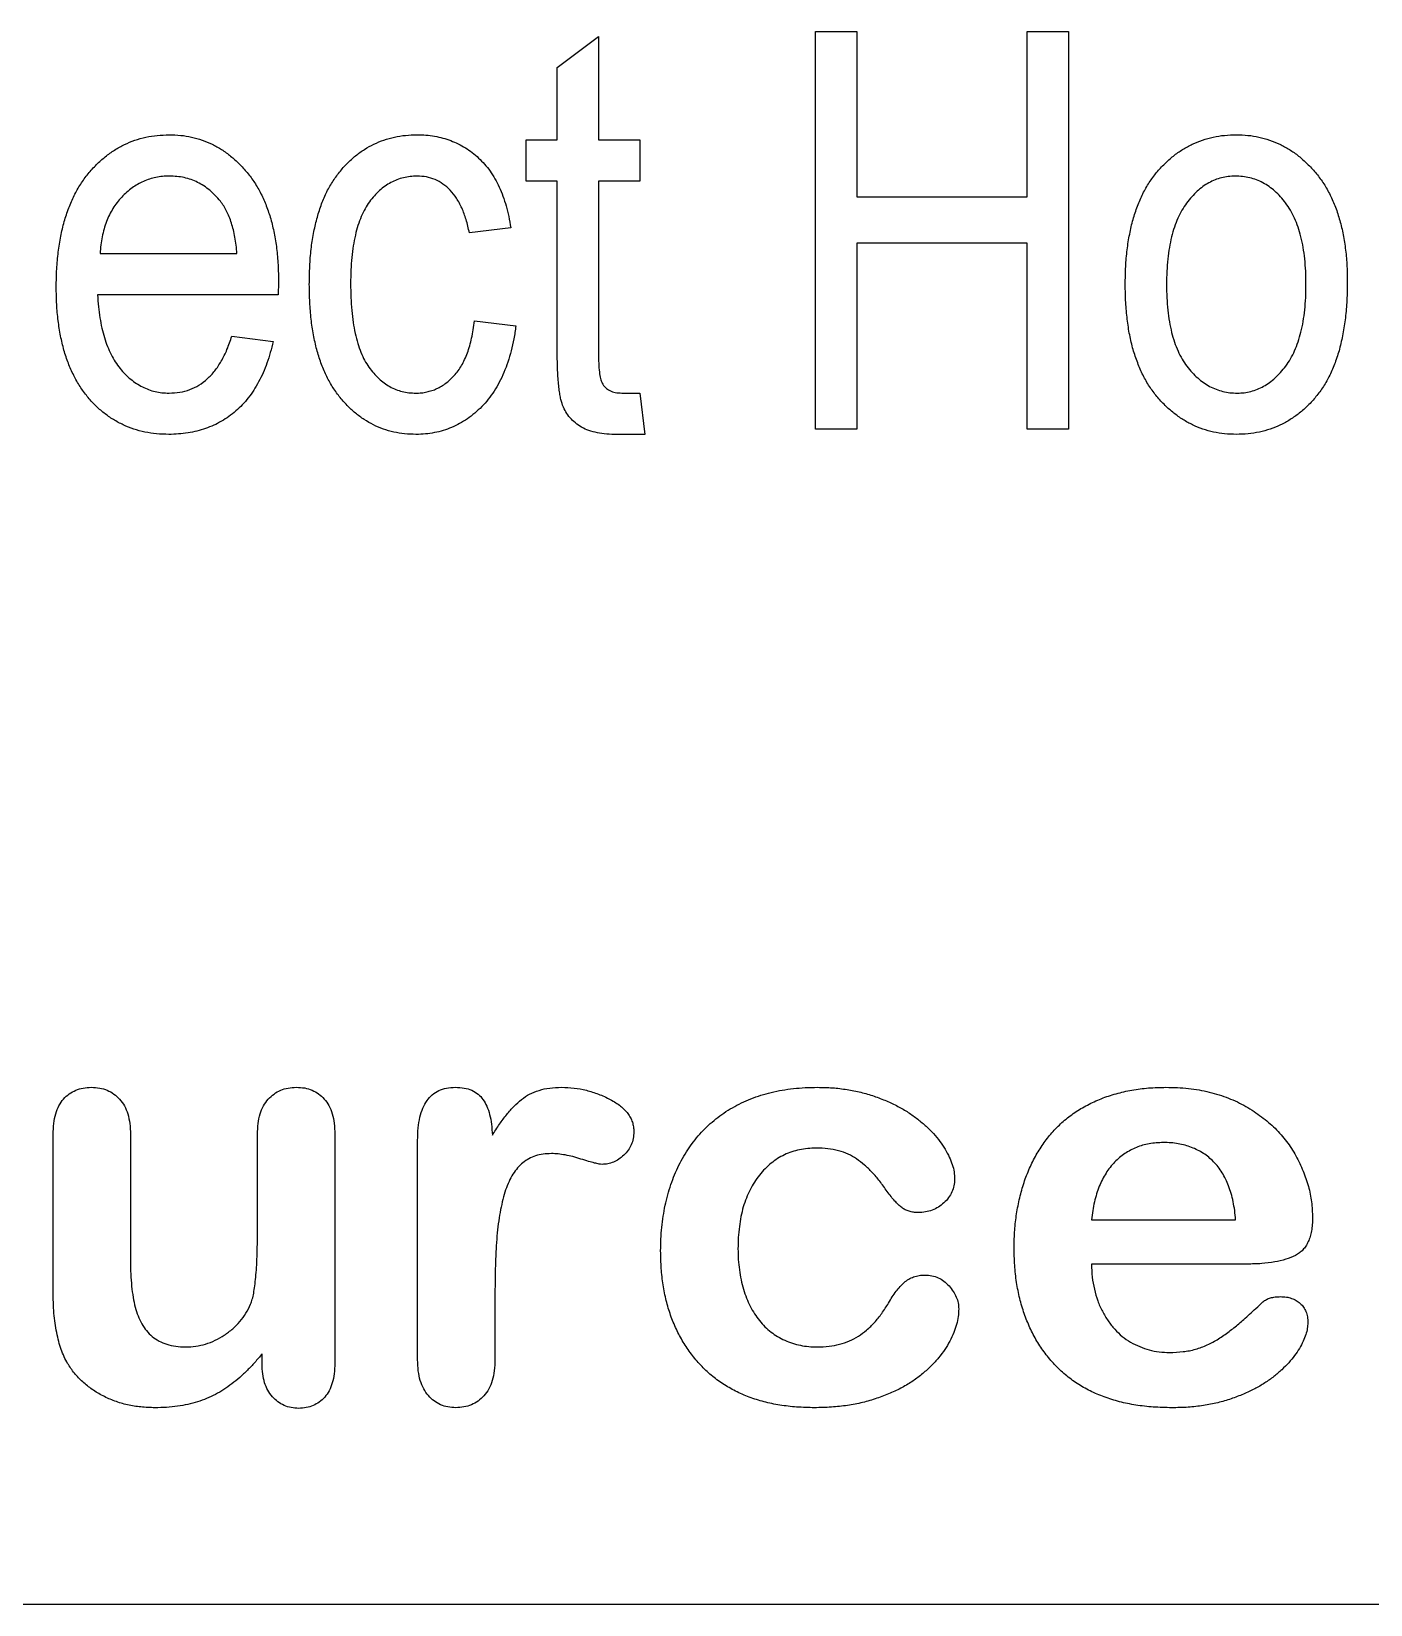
# Model space of a CAD drawing. Header units: millimetres. Extents: x 0 to 90, y 0 to 50.
# Drawn here: x 38.97 to 46.75, y 22.68 to 31.82 of the extents above; entities that cross this region are included whole.
import ezdxf

# ---------------------------------------------------------------- set-up
doc = ezdxf.new("R2010")
doc.units = ezdxf.units.MM

msp = doc.modelspace()

# ---------------------------------------------------------------- linework, layer by layer
at = {"color": 7, "linetype": 'Continuous', "lineweight": 25}
for p, q in [((43.5264, 29.5055), (43.5264, 31.817)), ((43.5264, 31.817), (43.7665, 31.817)), ((43.7665, 31.817), (43.7665, 30.8564)), ((44.7572, 30.8564), (44.7572, 31.817)), ((44.7572, 31.817), (44.9973, 31.817)), ((44.9973, 31.817), (44.9973, 29.5055)), ((42.0254, 31.6069), (42.2656, 31.787)), ((42.2656, 31.787), (42.2656, 31.1866)), ((42.0254, 31.1866), (42.0254, 31.6069)), ((41.8453, 30.9464), (41.8453, 31.1866)), ((41.8453, 31.1866), (42.0254, 31.1866)), ((42.2656, 31.1866), (42.5057, 31.1866)), ((42.5057, 31.1866), (42.5057, 30.9464)), ((42.0254, 30.9464), (41.8453, 30.9464)), ((42.0254, 29.9863), (42.0254, 30.9464)), ((42.5057, 30.9464), (42.2656, 30.9464)), ((42.2656, 30.9464), (42.2656, 29.9511)), ((43.7665, 30.8564), (44.7572, 30.8564)), ((41.7552, 30.6763), (41.5151, 30.6463)), ((44.7572, 30.5862), (43.7665, 30.5862)), ((43.7665, 30.5862), (43.7665, 29.5055)), ((44.7572, 29.5055), (44.7572, 30.5862)), ((39.3682, 30.5262), (40.1642, 30.5262)), ((40.4058, 30.3601), (40.4044, 30.286)), ((40.4044, 30.286), (39.3537, 30.286)), ((41.5451, 30.1359), (41.7852, 30.1059)), ((40.1342, 30.0459), (40.3743, 30.0158)), ((42.4011, 29.7157), (42.5057, 29.7157)), ((42.5057, 29.7157), (42.5357, 29.4755)), ((42.5357, 29.4755), (42.358, 29.4755)), ((43.7665, 29.5055), (43.5264, 29.5055)), ((44.9973, 29.5055), (44.7572, 29.5055)), ((39.0954, 24.4976), (39.0954, 25.4076)), ((39.5448, 25.4071), (39.5448, 24.6722)), ((40.2832, 24.8488), (40.2832, 25.4071)), ((40.7327, 25.4076), (40.7327, 24.0783)), ((41.2142, 24.0978), (41.2142, 25.373)), ((45.1309, 24.911), (45.9691, 24.911)), ((46.0354, 24.6541), (45.1309, 24.6541)), ((41.6637, 24.4846), (41.6637, 24.0998)), ((40.3098, 24.0738), (40.3098, 24.1324)), ((88, 22.6759), (2, 22.6759))]:
    msp.add_line(p, q, dxfattribs=at)
for points, knots in [([(39.1135, 30.332), (39.114, 30.3669), (39.1149, 30.4347), (39.124, 30.5333), (39.1384, 30.6255), (39.1582, 30.7113), (39.1847, 30.7905), (39.2164, 30.8635), (39.2541, 30.9303), (39.2977, 30.9903), (39.3461, 31.0432), (39.3974, 31.0895), (39.4517, 31.1291), (39.5096, 31.1608), (39.5703, 31.1862), (39.6343, 31.2039), (39.7014, 31.2143), (39.747, 31.2158), (39.7702, 31.2166)], [0, 0, 0, 0, 0.084514, 0.164397, 0.239575, 0.310424, 0.377514, 0.441638, 0.503055, 0.562996, 0.620921, 0.676452, 0.730182, 0.783428, 0.835913, 0.88941, 0.943848, 1, 1, 1, 1]), ([(39.7702, 31.2166), (39.7924, 31.216), (39.8362, 31.2149), (39.9005, 31.2043), (39.9618, 31.1868), (40.0204, 31.1628), (40.0761, 31.1317), (40.1284, 31.0931), (40.1784, 31.0484), (40.2252, 30.9968), (40.2679, 30.9386), (40.3052, 30.8741), (40.3359, 30.803), (40.362, 30.7264), (40.3812, 30.6434), (40.3959, 30.5545), (40.4042, 30.4593), (40.4052, 30.3938), (40.4058, 30.3601)], [0, 0, 0, 0, 0.05571, 0.1096942, 0.1626575, 0.2151959, 0.2681752, 0.3220198, 0.377796, 0.4360484, 0.496318, 0.558287, 0.6225024, 0.6899117, 0.7608135, 0.8358625, 0.9157198, 1, 1, 1, 1]), ([(40.5845, 30.3475), (40.585, 30.3827), (40.5861, 30.4508), (40.5938, 30.5496), (40.608, 30.6414), (40.6271, 30.7265), (40.6512, 30.8052), (40.6812, 30.8769), (40.717, 30.9418), (40.7584, 30.9996), (40.8039, 31.0506), (40.8524, 31.0953), (40.9044, 31.1326), (40.9597, 31.1633), (41.018, 31.1874), (41.0797, 31.2042), (41.1441, 31.2149), (41.1883, 31.2161), (41.2107, 31.2166)], [0, 0, 0, 0, 0.087515, 0.169433, 0.246144, 0.318303, 0.38631, 0.450435, 0.51135, 0.570154, 0.626887, 0.681105, 0.733762, 0.785802, 0.837934, 0.890383, 0.944333, 1, 1, 1, 1]), ([(41.2107, 31.2166), (41.228, 31.2164), (41.2623, 31.2159), (41.3124, 31.2088), (41.3607, 31.1989), (41.4063, 31.1834), (41.4504, 31.1649), (41.492, 31.1412), (41.5319, 31.1138), (41.5692, 31.0819), (41.6043, 31.0461), (41.636, 31.0058), (41.6645, 30.9612), (41.6891, 30.9124), (41.7108, 30.8593), (41.7295, 30.8023), (41.7446, 30.7408), (41.7516, 30.6982), (41.7552, 30.6763)], [0, 0, 0, 0, 0.061523, 0.121295, 0.179092, 0.235668, 0.291744, 0.348287, 0.404828, 0.462985, 0.52174, 0.582467, 0.644236, 0.708891, 0.775956, 0.847071, 0.921227, 1, 1, 1, 1]), ([(45.3275, 30.3461), (45.328, 30.3809), (45.3291, 30.4486), (45.3373, 30.5468), (45.3521, 30.6382), (45.3712, 30.7233), (45.3973, 30.8017), (45.4284, 30.8737), (45.4657, 30.939), (45.5085, 30.9974), (45.5559, 31.0488), (45.6062, 31.0939), (45.6601, 31.1315), (45.7166, 31.1629), (45.7763, 31.1869), (45.8391, 31.2043), (45.905, 31.2149), (45.9501, 31.216), (45.9729, 31.2166)], [0, 0, 0, 0, 0.085788, 0.16646, 0.242011, 0.313466, 0.380716, 0.444949, 0.506099, 0.565248, 0.622677, 0.677703, 0.73126, 0.783927, 0.836201, 0.88929, 0.943789, 1, 1, 1, 1]), ([(45.9729, 31.2166), (45.9955, 31.2161), (46.0398, 31.2149), (46.1048, 31.2042), (46.1668, 31.1868), (46.2264, 31.163), (46.2825, 31.1314), (46.3364, 31.094), (46.3867, 31.0487), (46.4343, 30.9973), (46.4784, 30.9397), (46.5156, 30.8749), (46.548, 30.8046), (46.5733, 30.7279), (46.5936, 30.6454), (46.6078, 30.5568), (46.617, 30.4621), (46.6179, 30.3969), (46.6184, 30.3634)], [0, 0, 0, 0, 0.056299, 0.110484, 0.164018, 0.2171, 0.270239, 0.324625, 0.380501, 0.439083, 0.499299, 0.561252, 0.625211, 0.69239, 0.762761, 0.837168, 0.916399, 1, 1, 1, 1]), ([(39.7711, 30.9765), (39.7578, 30.9761), (39.7316, 30.9754), (39.6929, 30.9699), (39.6561, 30.9595), (39.6202, 30.9468), (39.5864, 30.9289), (39.5536, 30.9084), (39.5227, 30.8832), (39.4933, 30.8548), (39.4662, 30.8232), (39.4426, 30.7884), (39.4219, 30.7514), (39.4044, 30.7116), (39.3905, 30.669), (39.3798, 30.6236), (39.3715, 30.5758), (39.3693, 30.5429), (39.3682, 30.5262)], [0, 0, 0, 0, 0.059496, 0.117439, 0.173917, 0.230546, 0.287144, 0.344361, 0.403544, 0.464857, 0.527346, 0.58921, 0.652435, 0.71661, 0.783604, 0.852624, 0.924924, 1, 1, 1, 1]), ([(40.0676, 30.8301), (40.0578, 30.8417), (40.0386, 30.8645), (40.0067, 30.8948), (39.972, 30.9197), (39.9358, 30.9407), (39.8974, 30.9565), (39.8573, 30.9686), (39.8148, 30.975), (39.7858, 30.976), (39.7711, 30.9765)], [0, 0, 0, 0, 0.1328039, 0.2605443, 0.3839482, 0.5052646, 0.6254342, 0.7466348, 0.8712309, 1, 1, 1, 1]), ([(41.2111, 30.9765), (41.1975, 30.976), (41.1707, 30.9752), (41.1313, 30.9678), (41.0937, 30.9563), (41.058, 30.9395), (41.0242, 30.9183), (40.9919, 30.8926), (40.9615, 30.8621), (40.9334, 30.8266), (40.907, 30.7867), (40.8854, 30.7405), (40.8658, 30.6894), (40.8515, 30.6322), (40.8389, 30.5702), (40.831, 30.5024), (40.8257, 30.4292), (40.825, 30.3784), (40.8246, 30.3522)], [0, 0, 0, 0, 0.049725, 0.097853, 0.145678, 0.192905, 0.241353, 0.2909, 0.343353, 0.398158, 0.455928, 0.517432, 0.583883, 0.6553, 0.732068, 0.814875, 0.904111, 1, 1, 1, 1]), ([(41.5151, 30.6463), (41.5093, 30.6724), (41.4983, 30.7218), (41.4734, 30.7897), (41.4426, 30.8475), (41.4052, 30.8945), (41.3631, 30.9316), (41.3159, 30.9574), (41.2649, 30.9737), (41.2292, 30.9755), (41.2111, 30.9765)], [0, 0, 0, 0, 0.163616, 0.309547, 0.441434, 0.56263, 0.675242, 0.78231, 0.889456, 1, 1, 1, 1]), ([(45.9668, 30.9765), (45.9532, 30.9761), (45.9263, 30.9753), (45.887, 30.9673), (45.8492, 30.9551), (45.8127, 30.9381), (45.7778, 30.9159), (45.7449, 30.8883), (45.7135, 30.8562), (45.6832, 30.8197), (45.6562, 30.7778), (45.632, 30.7311), (45.612, 30.6791), (45.5957, 30.6223), (45.583, 30.5605), (45.5745, 30.4937), (45.5686, 30.422), (45.568, 30.3725), (45.5677, 30.347)], [0, 0, 0, 0, 0.0492081, 0.0969393, 0.1444395, 0.1924372, 0.2419393, 0.2932723, 0.3471776, 0.4041515, 0.4641378, 0.5270228, 0.5937147, 0.6648418, 0.7403695, 0.8212685, 0.9079297, 1, 1, 1, 1]), ([(46.3782, 30.347), (46.3779, 30.3727), (46.3773, 30.4223), (46.3714, 30.4941), (46.3629, 30.5612), (46.3496, 30.6228), (46.3336, 30.6799), (46.3126, 30.7315), (46.2892, 30.7787), (46.261, 30.8202), (46.2305, 30.8568), (46.1983, 30.8888), (46.1641, 30.9159), (46.1284, 30.9383), (46.0905, 30.9552), (46.0508, 30.9674), (46.0094, 30.9753), (45.9811, 30.9761), (45.9668, 30.9765)], [0, 0, 0, 0, 0.091482, 0.177065, 0.256957, 0.332205, 0.401911, 0.467978, 0.530577, 0.589659, 0.646279, 0.700302, 0.751512, 0.801343, 0.850264, 0.899299, 0.949177, 1, 1, 1, 1]), ([(40.1642, 30.5262), (40.1627, 30.5426), (40.1596, 30.5745), (40.1524, 30.6206), (40.1439, 30.6637), (40.1324, 30.7034), (40.1196, 30.7399), (40.1043, 30.773), (40.0878, 30.8034), (40.0742, 30.8214), (40.0676, 30.8301)], [0, 0, 0, 0, 0.153117, 0.296903, 0.433148, 0.55985, 0.680043, 0.79167, 0.898167, 1, 1, 1, 1]), ([(40.8246, 30.3522), (40.825, 30.3251), (40.8259, 30.273), (40.8303, 30.1976), (40.8387, 30.1281), (40.8503, 30.0642), (40.8651, 30.0059), (40.8834, 29.9535), (40.9047, 29.9067), (40.9299, 29.866), (40.9577, 29.8307), (40.9873, 29.8001), (41.0185, 29.7737), (41.052, 29.7526), (41.0875, 29.7359), (41.1247, 29.7243), (41.1638, 29.7169), (41.1905, 29.7161), (41.2041, 29.7157)], [0, 0, 0, 0, 0.0978394, 0.1884791, 0.2727742, 0.3509562, 0.4233621, 0.4898819, 0.5516033, 0.6087193, 0.6626723, 0.7138523, 0.7624269, 0.8099537, 0.8567484, 0.9035978, 0.9507295, 1, 1, 1, 1]), ([(46.6184, 30.3634), (46.6178, 30.3271), (46.6168, 30.2569), (46.6085, 30.1552), (46.5938, 30.0608), (46.5748, 29.9732), (46.5486, 29.8931), (46.518, 29.8197), (46.4808, 29.7537), (46.4379, 29.6949), (46.3909, 29.6432), (46.3406, 29.5982), (46.2867, 29.5606), (46.2301, 29.5291), (46.1701, 29.5053), (46.1073, 29.4878), (46.0411, 29.4772), (45.996, 29.4761), (45.9729, 29.4755)], [0, 0, 0, 0, 0.088003, 0.170193, 0.247313, 0.319619, 0.387372, 0.451254, 0.51221, 0.57084, 0.627211, 0.68147, 0.73428, 0.786212, 0.838108, 0.890456, 0.944195, 1, 1, 1, 1]), ([(39.7679, 29.4755), (39.744, 29.4761), (39.6973, 29.4772), (39.6289, 29.4879), (39.5639, 29.5049), (39.5028, 29.5299), (39.4449, 29.5608), (39.3903, 29.5987), (39.3397, 29.644), (39.2926, 29.6957), (39.2503, 29.754), (39.2138, 29.8188), (39.1821, 29.8893), (39.1571, 29.9663), (39.1374, 30.0491), (39.1236, 30.138), (39.115, 30.233), (39.114, 30.2984), (39.1135, 30.332)], [0, 0, 0, 0, 0.058734, 0.115345, 0.170494, 0.224181, 0.278063, 0.332137, 0.387914, 0.445297, 0.504439, 0.565292, 0.628705, 0.694986, 0.764829, 0.838697, 0.916978, 1, 1, 1, 1]), ([(39.3537, 30.286), (39.3551, 30.2632), (39.3579, 30.2187), (39.3667, 30.1544), (39.3774, 30.0943), (39.3927, 30.0388), (39.4103, 29.9873), (39.4315, 29.9402), (39.4557, 29.8973), (39.4836, 29.8592), (39.5135, 29.8253), (39.5455, 29.7961), (39.5791, 29.7715), (39.6139, 29.7512), (39.6503, 29.735), (39.6885, 29.7238), (39.7284, 29.7171), (39.7555, 29.7161), (39.7693, 29.7157)], [0, 0, 0, 0, 0.087615, 0.170302, 0.248233, 0.321396, 0.390473, 0.456094, 0.518813, 0.578779, 0.636426, 0.691492, 0.744156, 0.795371, 0.845741, 0.896295, 0.947255, 1, 1, 1, 1]), ([(41.2046, 29.4755), (41.1825, 29.4761), (41.139, 29.4772), (41.0754, 29.4878), (41.0147, 29.5052), (40.9572, 29.5299), (40.9025, 29.5609), (40.8508, 29.5989), (40.8027, 29.6442), (40.7573, 29.6959), (40.7167, 29.7546), (40.6806, 29.8199), (40.6509, 29.8919), (40.6265, 29.9704), (40.6074, 30.0554), (40.5941, 30.147), (40.5861, 30.2451), (40.585, 30.3126), (40.5845, 30.3475)], [0, 0, 0, 0, 0.055072, 0.108431, 0.160408, 0.212143, 0.264207, 0.316952, 0.371879, 0.428834, 0.488245, 0.549703, 0.6144, 0.68226, 0.754657, 0.831564, 0.912976, 1, 1, 1, 1]), ([(45.9729, 29.4755), (45.9504, 29.4761), (45.9058, 29.4772), (45.8405, 29.4878), (45.778, 29.5052), (45.7186, 29.5299), (45.662, 29.5609), (45.6084, 29.5989), (45.5579, 29.6441), (45.5104, 29.6958), (45.4669, 29.7541), (45.4295, 29.8195), (45.3981, 29.8917), (45.3719, 29.9699), (45.3517, 30.0549), (45.3382, 30.1462), (45.3288, 30.2439), (45.328, 30.3113), (45.3275, 30.3461)], [0, 0, 0, 0, 0.055517, 0.109709, 0.162498, 0.214987, 0.267724, 0.321039, 0.376682, 0.434188, 0.493645, 0.555402, 0.619368, 0.687195, 0.758459, 0.834052, 0.914482, 1, 1, 1, 1]), ([(45.5677, 30.347), (45.568, 30.3212), (45.5686, 30.2712), (45.5745, 30.1989), (45.5829, 30.1316), (45.5963, 30.0696), (45.6124, 30.0123), (45.633, 29.9604), (45.657, 29.9133), (45.6847, 29.8715), (45.7152, 29.8348), (45.7477, 29.8033), (45.7817, 29.7762), (45.8175, 29.7539), (45.8554, 29.7369), (45.8951, 29.7247), (45.9365, 29.7168), (45.9648, 29.7161), (45.979, 29.7157)], [0, 0, 0, 0, 0.091829, 0.17777, 0.25803, 0.333106, 0.403186, 0.469619, 0.531579, 0.590989, 0.647479, 0.700989, 0.752082, 0.801798, 0.850607, 0.89953, 0.949294, 1, 1, 1, 1]), ([(45.979, 29.7157), (45.9925, 29.7161), (46.0192, 29.7168), (46.0583, 29.7247), (46.096, 29.737), (46.1321, 29.7544), (46.1666, 29.777), (46.2002, 29.8036), (46.2316, 29.836), (46.2615, 29.873), (46.2895, 29.9147), (46.3133, 29.9621), (46.3334, 30.0143), (46.3495, 30.0713), (46.363, 30.1331), (46.3713, 30.2002), (46.3773, 30.272), (46.3779, 30.3215), (46.3782, 30.347)], [0, 0, 0, 0, 0.048586, 0.09626, 0.143167, 0.191349, 0.240317, 0.291669, 0.34551, 0.402853, 0.463077, 0.526389, 0.593526, 0.664568, 0.740121, 0.821482, 0.90804, 1, 1, 1, 1]), ([(41.2041, 29.7157), (41.2147, 29.7158), (41.2359, 29.7162), (41.2669, 29.7219), (41.2971, 29.7295), (41.3257, 29.7411), (41.3534, 29.755), (41.3791, 29.7732), (41.4042, 29.7939), (41.4281, 29.8178), (41.4503, 29.8453), (41.4705, 29.8763), (41.4881, 29.9113), (41.5042, 29.9493), (41.5178, 29.9908), (41.5288, 30.0361), (41.5382, 30.0847), (41.5428, 30.1185), (41.5451, 30.1359)], [0, 0, 0, 0, 0.053426, 0.105945, 0.157921, 0.209374, 0.260628, 0.3131, 0.367168, 0.423779, 0.482375, 0.544204, 0.609498, 0.67845, 0.751177, 0.828847, 0.911974, 1, 1, 1, 1]), ([(41.7852, 30.1059), (41.7817, 30.081), (41.7747, 30.0324), (41.759, 29.9623), (41.7401, 29.8966), (41.7168, 29.8356), (41.6903, 29.779), (41.6601, 29.7267), (41.6259, 29.6792), (41.5877, 29.6366), (41.5472, 29.5986), (41.5039, 29.566), (41.4593, 29.5377), (41.4121, 29.5151), (41.3632, 29.4968), (41.3119, 29.4853), (41.259, 29.4765), (41.2229, 29.4758), (41.2046, 29.4755)], [0, 0, 0, 0, 0.079902, 0.155663, 0.228083, 0.296587, 0.362986, 0.426164, 0.488029, 0.548508, 0.607519, 0.664212, 0.720412, 0.775031, 0.829998, 0.885627, 0.941864, 1, 1, 1, 1]), ([(40.3743, 30.0158), (40.3692, 29.9942), (40.359, 29.9517), (40.3391, 29.8909), (40.3168, 29.8338), (40.2909, 29.7812), (40.2622, 29.7326), (40.2308, 29.6878), (40.196, 29.6472), (40.1579, 29.6112), (40.1174, 29.5791), (40.0745, 29.5512), (40.0291, 29.5277), (39.9812, 29.509), (39.9313, 29.4939), (39.8789, 29.483), (39.8241, 29.4771), (39.7868, 29.476), (39.7679, 29.4755)], [0, 0, 0, 0, 0.075174, 0.14731, 0.216045, 0.281929, 0.345137, 0.40652, 0.466426, 0.525438, 0.583328, 0.640593, 0.698215, 0.755575, 0.814041, 0.873896, 0.936055, 1, 1, 1, 1]), ([(39.7693, 29.7157), (39.7903, 29.7166), (39.8315, 29.7184), (39.8906, 29.7344), (39.9447, 29.7607), (39.9936, 29.7975), (40.0372, 29.8448), (40.0751, 29.9026), (40.1087, 29.9701), (40.1254, 30.0198), (40.1342, 30.0459)], [0, 0, 0, 0, 0.118665, 0.231916, 0.342835, 0.456337, 0.575618, 0.704131, 0.845043, 1, 1, 1, 1]), ([(42.358, 29.4755), (42.3382, 29.4759), (42.3005, 29.4766), (42.2471, 29.4866), (42.199, 29.5003), (42.1576, 29.5219), (42.1226, 29.5485), (42.0928, 29.5792), (42.0698, 29.6151), (42.0547, 29.6485), (42.0462, 29.6796), (42.0409, 29.7084), (42.0355, 29.7421), (42.0323, 29.7811), (42.0286, 29.825), (42.0272, 29.8742), (42.0256, 29.9284), (42.0255, 29.9664), (42.0254, 29.9863)], [0, 0, 0, 0, 0.082978, 0.158466, 0.227964, 0.292396, 0.353441, 0.412531, 0.471462, 0.531841, 0.565997, 0.606892, 0.654804, 0.709656, 0.771661, 0.840124, 0.916455, 1, 1, 1, 1]), ([(42.2656, 29.9511), (42.2658, 29.9302), (42.2662, 29.8922), (42.2698, 29.8417), (42.275, 29.8027), (42.2832, 29.782), (42.2867, 29.7733)], [0, 0, 0, 0, 0.349051, 0.631075, 0.845143, 1, 1, 1, 1]), ([(42.2867, 29.7733), (42.2924, 29.7644), (42.3037, 29.7467), (42.331, 29.7284), (42.364, 29.7175), (42.3882, 29.7163), (42.4011, 29.7157)], [0, 0, 0, 0, 0.23382, 0.463567, 0.713334, 1, 1, 1, 1]), ([(39.0954, 25.4076), (39.0962, 25.429), (39.0977, 25.4695), (39.108, 25.5263), (39.1274, 25.5744), (39.1542, 25.6138), (39.1878, 25.6446), (39.2271, 25.6658), (39.2707, 25.6797), (39.3016, 25.6809), (39.3176, 25.6815)], [0, 0, 0, 0, 0.161, 0.304287, 0.430405, 0.547752, 0.659726, 0.768733, 0.880319, 1, 1, 1, 1]), ([(39.3176, 25.6815), (39.3339, 25.6806), (39.3653, 25.6788), (39.4104, 25.6663), (39.4496, 25.6434), (39.4839, 25.6128), (39.512, 25.5735), (39.5313, 25.5252), (39.5428, 25.4688), (39.5441, 25.4285), (39.5448, 25.4071)], [0, 0, 0, 0, 0.121228, 0.233874, 0.344235, 0.456157, 0.573912, 0.700556, 0.840403, 1, 1, 1, 1]), ([(40.2832, 25.4071), (40.2839, 25.4285), (40.2852, 25.4688), (40.2967, 25.5252), (40.316, 25.5735), (40.3441, 25.6128), (40.3785, 25.6434), (40.4175, 25.6662), (40.4622, 25.6789), (40.4933, 25.6806), (40.5095, 25.6815)], [0, 0, 0, 0, 0.159987, 0.300175, 0.427128, 0.54517, 0.657365, 0.767996, 0.879719, 1, 1, 1, 1]), ([(40.5095, 25.6815), (40.5256, 25.6809), (40.5567, 25.6798), (40.6005, 25.6658), (40.6397, 25.6446), (40.6732, 25.6139), (40.7004, 25.5746), (40.72, 25.5266), (40.7304, 25.4697), (40.7319, 25.4292), (40.7327, 25.4076)], [0, 0, 0, 0, 0.1207054, 0.232082, 0.3408843, 0.4526479, 0.5687454, 0.6962629, 0.8380519, 1, 1, 1, 1]), ([(41.2142, 25.373), (41.2149, 25.3971), (41.216, 25.4424), (41.2258, 25.5057), (41.2423, 25.5598), (41.2668, 25.6042), (41.2978, 25.6397), (41.3369, 25.6646), (41.383, 25.6787), (41.4158, 25.6805), (41.4329, 25.6815)], [0, 0, 0, 0, 0.168275, 0.31603, 0.445962, 0.560917, 0.667542, 0.771475, 0.880375, 1, 1, 1, 1]), ([(41.4329, 25.6815), (41.4504, 25.6807), (41.4833, 25.6792), (41.5289, 25.6662), (41.5667, 25.6435), (41.5959, 25.6109), (41.6182, 25.5703), (41.6344, 25.5217), (41.6446, 25.4648), (41.6472, 25.4242), (41.6486, 25.4026)], [0, 0, 0, 0, 0.13061, 0.245421, 0.350996, 0.456372, 0.568422, 0.695435, 0.83801, 1, 1, 1, 1]), ([(41.6486, 25.4026), (41.6622, 25.4243), (41.6881, 25.466), (41.7305, 25.5224), (41.7728, 25.5709), (41.8168, 25.6115), (41.8651, 25.6441), (41.9209, 25.6659), (41.9836, 25.6791), (42.0278, 25.6806), (42.0509, 25.6815)], [0, 0, 0, 0, 0.148655, 0.28433, 0.40859, 0.521106, 0.630233, 0.744146, 0.86598, 1, 1, 1, 1]), ([(42.0509, 25.6815), (42.0751, 25.6805), (42.1235, 25.6787), (42.1954, 25.6654), (42.266, 25.6428), (42.3228, 25.6175), (42.3653, 25.5932), (42.3936, 25.5736), (42.417, 25.5519), (42.437, 25.5294), (42.4524, 25.505), (42.4629, 25.479), (42.4698, 25.4516), (42.4705, 25.4327), (42.4708, 25.4231)], [0, 0, 0, 0, 0.134121, 0.26923, 0.404761, 0.545396, 0.614116, 0.676792, 0.736009, 0.791364, 0.843982, 0.895252, 0.946884, 1, 1, 1, 1]), ([(42.6268, 24.7304), (42.6271, 24.7535), (42.6276, 24.7992), (42.6326, 24.8667), (42.6413, 24.9321), (42.6526, 24.9955), (42.6679, 25.0567), (42.6858, 25.1161), (42.7074, 25.1734), (42.7325, 25.2284), (42.7602, 25.2813), (42.7924, 25.3304), (42.826, 25.3775), (42.8643, 25.4203), (42.9041, 25.4615), (42.9481, 25.4983), (42.9944, 25.5329), (43.044, 25.5639), (43.0968, 25.5914), (43.1521, 25.6155), (43.2098, 25.6362), (43.2704, 25.6526), (43.3336, 25.6658), (43.3995, 25.6746), (43.4679, 25.6803), (43.5145, 25.6811), (43.5383, 25.6815)], [0, 0, 0, 0, 0.046431, 0.091967, 0.136068, 0.179152, 0.221413, 0.262912, 0.303896, 0.344541, 0.38457, 0.423759, 0.462513, 0.500897, 0.539192, 0.577611, 0.616094, 0.655387, 0.695259, 0.73563, 0.776698, 0.818562, 0.861839, 0.906318, 0.952215, 1, 1, 1, 1]), ([(43.5383, 25.6815), (43.5676, 25.681), (43.6252, 25.6801), (43.7095, 25.6695), (43.7903, 25.6538), (43.8668, 25.631), (43.9388, 25.6037), (44.0052, 25.5719), (44.0663, 25.537), (44.121, 25.4976), (44.1698, 25.4561), (44.2137, 25.4136), (44.2502, 25.3687), (44.2809, 25.3233), (44.3049, 25.2777), (44.3229, 25.2337), (44.3336, 25.1907), (44.3351, 25.1625), (44.3358, 25.1487)], [0, 0, 0, 0, 0.084127, 0.165412, 0.243805, 0.320426, 0.394485, 0.464756, 0.531917, 0.596312, 0.658013, 0.716107, 0.771411, 0.824045, 0.873475, 0.918975, 0.96046, 1, 1, 1, 1]), ([(44.6815, 24.752), (44.6821, 24.7851), (44.6833, 24.8504), (44.6948, 24.9465), (44.7127, 25.0389), (44.7375, 25.1276), (44.7701, 25.2109), (44.8087, 25.289), (44.8547, 25.3604), (44.9068, 25.4262), (44.9665, 25.4847), (45.0333, 25.5363), (45.1073, 25.5804), (45.1881, 25.6171), (45.2748, 25.6462), (45.367, 25.6664), (45.464, 25.6795), (45.5303, 25.6808), (45.5643, 25.6815)], [0, 0, 0, 0, 0.068469, 0.134913, 0.199707, 0.262937, 0.324868, 0.38437, 0.442656, 0.50019, 0.557374, 0.615024, 0.674233, 0.73501, 0.798068, 0.862878, 0.929791, 1, 1, 1, 1]), ([(45.5643, 25.6815), (45.5866, 25.6813), (45.6302, 25.6809), (45.6943, 25.6749), (45.7561, 25.6666), (45.8157, 25.6549), (45.8725, 25.6385), (45.9271, 25.6195), (45.9793, 25.597), (46.0288, 25.5707), (46.076, 25.5425), (46.1195, 25.5109), (46.1609, 25.4787), (46.1987, 25.4436), (46.2339, 25.4068), (46.2653, 25.3674), (46.2944, 25.3266), (46.3277, 25.2697), (46.3626, 25.1966), (46.3938, 25.1069), (46.4126, 25.0158), (46.4149, 24.9545), (46.4161, 24.924)], [0, 0, 0, 0, 0.052442, 0.102694, 0.151642, 0.199496, 0.245793, 0.290925, 0.335596, 0.379678, 0.423013, 0.465127, 0.506375, 0.546549, 0.586704, 0.626228, 0.665272, 0.704687, 0.781563, 0.855737, 0.928099, 1, 1, 1, 1]), ([(42.4708, 25.4231), (42.4703, 25.4098), (42.4692, 25.384), (42.4573, 25.3474), (42.4393, 25.3141), (42.4135, 25.2861), (42.3842, 25.2631), (42.3528, 25.2464), (42.3202, 25.2356), (42.2978, 25.2342), (42.2867, 25.2335)], [0, 0, 0, 0, 0.13606, 0.263579, 0.391051, 0.522266, 0.650613, 0.771106, 0.886138, 1, 1, 1, 1]), ([(43.5317, 25.3283), (43.515, 25.3279), (43.4821, 25.327), (43.4344, 25.3192), (43.3891, 25.3072), (43.3463, 25.2901), (43.3059, 25.2678), (43.268, 25.2405), (43.2329, 25.2081), (43.2001, 25.1716), (43.1714, 25.1303), (43.1453, 25.086), (43.124, 25.0376), (43.1063, 24.9856), (43.0929, 24.93), (43.0836, 24.8708), (43.0773, 24.8081), (43.0766, 24.765), (43.0763, 24.7429)], [0, 0, 0, 0, 0.060212, 0.11805, 0.173484, 0.228538, 0.283444, 0.339021, 0.39606, 0.45484, 0.515242, 0.576407, 0.639666, 0.705085, 0.773784, 0.845066, 0.920583, 1, 1, 1, 1]), ([(43.9431, 25.0765), (43.9292, 25.0965), (43.9026, 25.1351), (43.8582, 25.1861), (43.8135, 25.2298), (43.7671, 25.266), (43.7167, 25.2946), (43.6604, 25.3147), (43.5979, 25.3261), (43.5544, 25.3276), (43.5317, 25.3283)], [0, 0, 0, 0, 0.144066, 0.27752, 0.400123, 0.513858, 0.625185, 0.742068, 0.866029, 1, 1, 1, 1]), ([(45.5493, 25.3604), (45.5352, 25.36), (45.5077, 25.3591), (45.4671, 25.3542), (45.4287, 25.3452), (45.3921, 25.3324), (45.3574, 25.3164), (45.3246, 25.2967), (45.2938, 25.2735), (45.2652, 25.2467), (45.2385, 25.2167), (45.2149, 25.1829), (45.1944, 25.1458), (45.1756, 25.1057), (45.1601, 25.0619), (45.1478, 25.0145), (45.1377, 24.9639), (45.1332, 24.9289), (45.1309, 24.911)], [0, 0, 0, 0, 0.061812, 0.121071, 0.179194, 0.235215, 0.29112, 0.346836, 0.402992, 0.460201, 0.519044, 0.579199, 0.64074, 0.705526, 0.773411, 0.844905, 0.920584, 1, 1, 1, 1]), ([(45.9691, 24.911), (45.9676, 24.9292), (45.9646, 24.9648), (45.9552, 25.0159), (45.944, 25.0637), (45.9293, 25.1078), (45.9119, 25.1483), (45.8917, 25.1856), (45.8682, 25.219), (45.8419, 25.2489), (45.813, 25.2751), (45.7821, 25.2983), (45.7486, 25.3176), (45.7127, 25.3329), (45.6751, 25.3458), (45.635, 25.3539), (45.5929, 25.3599), (45.564, 25.3602), (45.5493, 25.3604)], [0, 0, 0, 0, 0.0796658, 0.1549847, 0.2260631, 0.2927503, 0.3569159, 0.4174472, 0.476961, 0.5341503, 0.5902567, 0.6463962, 0.7017769, 0.7581138, 0.8156028, 0.8743655, 0.9359706, 1, 1, 1, 1]), ([(41.9918, 25.2962), (41.9757, 25.2955), (41.9445, 25.294), (41.8997, 25.285), (41.8601, 25.2673), (41.8246, 25.244), (41.7941, 25.2133), (41.767, 25.1766), (41.7439, 25.1332), (41.7246, 25.084), (41.709, 25.0291), (41.6955, 24.9693), (41.6844, 24.9045), (41.6767, 24.8342), (41.6706, 24.7575), (41.6669, 24.6736), (41.6643, 24.5817), (41.6639, 24.5179), (41.6637, 24.4846)], [0, 0, 0, 0, 0.0496282, 0.0960457, 0.1399164, 0.1826732, 0.2260595, 0.2728762, 0.3227075, 0.3770896, 0.4356608, 0.4985756, 0.5660472, 0.6381876, 0.7168013, 0.8030038, 0.8973922, 1, 1, 1, 1]), ([(42.2867, 25.2335), (42.281, 25.2341), (42.2662, 25.2355), (42.2401, 25.2423), (42.2047, 25.2517), (42.1628, 25.2649), (42.118, 25.2792), (42.0732, 25.2883), (42.0316, 25.295), (42.0047, 25.2958), (41.9918, 25.2962)], [0, 0, 0, 0, 0.056754, 0.146841, 0.267085, 0.419683, 0.582282, 0.73315, 0.872178, 1, 1, 1, 1]), ([(44.3358, 25.1487), (44.3351, 25.1356), (44.3335, 25.1098), (44.3215, 25.0727), (44.3013, 25.0391), (44.2745, 25.0092), (44.2419, 24.9849), (44.2058, 24.9662), (44.1659, 24.9555), (44.1383, 24.9543), (44.1242, 24.9536)], [0, 0, 0, 0, 0.123004, 0.241577, 0.36184, 0.488472, 0.616168, 0.741049, 0.867768, 1, 1, 1, 1]), ([(44.1242, 24.9536), (44.1149, 24.954), (44.0971, 24.9547), (44.0716, 24.9605), (44.0484, 24.9692), (44.0275, 24.9826), (44.0074, 24.9998), (43.9872, 25.0217), (43.9649, 25.0472), (43.9506, 25.0664), (43.9431, 25.0765)], [0, 0, 0, 0, 0.1208344, 0.2330145, 0.3412518, 0.4446106, 0.556555, 0.6867426, 0.8343359, 1, 1, 1, 1]), ([(46.4161, 24.924), (46.4158, 24.9105), (46.4153, 24.8846), (46.4109, 24.8476), (46.403, 24.8144), (46.3917, 24.7848), (46.3781, 24.7586), (46.3605, 24.7365), (46.3402, 24.718), (46.3074, 24.6984), (46.2592, 24.6802), (46.1934, 24.6649), (46.1177, 24.6555), (46.0638, 24.6546), (46.0354, 24.6541)], [0, 0, 0, 0, 0.074988, 0.143035, 0.205863, 0.263252, 0.31789, 0.368604, 0.41839, 0.469483, 0.579088, 0.701829, 0.842628, 1, 1, 1, 1]), ([(40.2436, 24.4214), (40.247, 24.4307), (40.2544, 24.4513), (40.262, 24.4869), (40.2683, 24.5296), (40.2736, 24.5795), (40.2783, 24.6365), (40.2809, 24.7008), (40.2831, 24.7723), (40.2832, 24.8225), (40.2832, 24.8488)], [0, 0, 0, 0, 0.068835, 0.152418, 0.25251, 0.369615, 0.501566, 0.650724, 0.817245, 1, 1, 1, 1]), ([(43.5212, 23.8194), (43.4866, 23.8202), (43.4191, 23.8217), (43.3209, 23.8334), (43.2286, 23.8522), (43.1423, 23.8793), (43.0623, 23.9145), (42.9882, 23.957), (42.92, 24.0072), (42.8589, 24.0658), (42.8043, 24.1304), (42.7568, 24.2007), (42.7166, 24.2763), (42.6834, 24.3569), (42.6577, 24.4427), (42.64, 24.534), (42.6286, 24.6304), (42.6274, 24.6966), (42.6268, 24.7304)], [0, 0, 0, 0, 0.071794, 0.139843, 0.204618, 0.266767, 0.326975, 0.385351, 0.443576, 0.501919, 0.56045, 0.618604, 0.677521, 0.737505, 0.799016, 0.862974, 0.929951, 1, 1, 1, 1]), ([(43.0763, 24.7429), (43.0766, 24.7222), (43.0774, 24.6813), (43.0835, 24.6212), (43.0936, 24.5636), (43.1073, 24.5086), (43.1254, 24.4572), (43.1466, 24.4092), (43.1715, 24.3653), (43.2002, 24.3253), (43.2326, 24.2899), (43.268, 24.2588), (43.3068, 24.2324), (43.3483, 24.2103), (43.3928, 24.1932), (43.4394, 24.1813), (43.4882, 24.1741), (43.5214, 24.1731), (43.5383, 24.1726)], [0, 0, 0, 0, 0.07527, 0.148436, 0.218656, 0.287521, 0.353718, 0.416181, 0.477586, 0.536689, 0.594232, 0.65142, 0.707289, 0.764283, 0.821518, 0.87979, 0.938649, 1, 1, 1, 1]), ([(45.5984, 23.8194), (45.5625, 23.8202), (45.4923, 23.8217), (45.3904, 23.8333), (45.2949, 23.8526), (45.2061, 23.8804), (45.1234, 23.9152), (45.0475, 23.9587), (44.9784, 24.0103), (44.9159, 24.0691), (44.8609, 24.1352), (44.8123, 24.2065), (44.7722, 24.284), (44.7389, 24.3668), (44.7129, 24.4551), (44.6944, 24.5492), (44.6833, 24.6487), (44.6821, 24.717), (44.6815, 24.752)], [0, 0, 0, 0, 0.072618, 0.141575, 0.206711, 0.268949, 0.329135, 0.387495, 0.445145, 0.502688, 0.560425, 0.618279, 0.676554, 0.736222, 0.798166, 0.862176, 0.929417, 1, 1, 1, 1]), ([(39.5448, 24.6722), (39.545, 24.6466), (39.5453, 24.5975), (39.5512, 24.527), (39.5593, 24.463), (39.5711, 24.4051), (39.5875, 24.3532), (39.6095, 24.307), (39.6374, 24.2668), (39.6707, 24.2325), (39.7106, 24.2055), (39.7568, 24.1863), (39.8093, 24.1747), (39.8464, 24.1733), (39.8659, 24.1726)], [0, 0, 0, 0, 0.113231, 0.21714, 0.312682, 0.398883, 0.478207, 0.552998, 0.624223, 0.693812, 0.763589, 0.835875, 0.913965, 1, 1, 1, 1]), ([(43.9516, 24.4279), (43.9586, 24.4401), (43.9721, 24.4636), (43.9947, 24.4956), (44.0179, 24.5235), (44.042, 24.5476), (44.0682, 24.5672), (44.0975, 24.581), (44.1296, 24.5892), (44.1519, 24.59), (44.1633, 24.5904)], [0, 0, 0, 0, 0.149318, 0.288619, 0.416282, 0.535894, 0.650568, 0.762866, 0.878599, 1, 1, 1, 1]), ([(44.1633, 24.5904), (44.1767, 24.5896), (44.2032, 24.5881), (44.2412, 24.5764), (44.275, 24.5555), (44.304, 24.5279), (44.328, 24.4966), (44.3463, 24.4634), (44.3574, 24.4288), (44.3587, 24.4051), (44.3594, 24.3933)], [0, 0, 0, 0, 0.131441, 0.25813, 0.384301, 0.516169, 0.647945, 0.768637, 0.884989, 1, 1, 1, 1]), ([(45.1309, 24.6541), (45.1318, 24.629), (45.1335, 24.5797), (45.1466, 24.5084), (45.1659, 24.4415), (45.193, 24.3797), (45.2267, 24.3243), (45.2647, 24.2748), (45.3089, 24.2333), (45.3578, 24.1994), (45.4108, 24.1736), (45.4664, 24.154), (45.5249, 24.143), (45.5648, 24.1413), (45.5849, 24.1405)], [0, 0, 0, 0, 0.098303, 0.192625, 0.282667, 0.370544, 0.455361, 0.535973, 0.614183, 0.691304, 0.767954, 0.844087, 0.921324, 1, 1, 1, 1]), ([(39.1791, 24.0773), (39.1724, 24.09), (39.1584, 24.1163), (39.1417, 24.1593), (39.127, 24.206), (39.116, 24.2568), (39.106, 24.3112), (39.0998, 24.3698), (39.0964, 24.4324), (39.0957, 24.4754), (39.0954, 24.4976)], [0, 0, 0, 0, 0.099961, 0.205983, 0.318803, 0.438767, 0.565764, 0.702097, 0.845932, 1, 1, 1, 1]), ([(39.8659, 24.1726), (39.8855, 24.1735), (39.9245, 24.1754), (39.9821, 24.1883), (40.0377, 24.2103), (40.0908, 24.2402), (40.1398, 24.2769), (40.1822, 24.3198), (40.2177, 24.368), (40.2349, 24.4035), (40.2436, 24.4214)], [0, 0, 0, 0, 0.123248, 0.244802, 0.368849, 0.497694, 0.626671, 0.752185, 0.875505, 1, 1, 1, 1]), ([(43.5383, 24.1726), (43.5607, 24.1733), (43.6041, 24.1748), (43.6668, 24.1866), (43.7245, 24.2059), (43.7772, 24.2343), (43.826, 24.2706), (43.8716, 24.315), (43.9142, 24.3679), (43.9388, 24.4074), (43.9516, 24.4279)], [0, 0, 0, 0, 0.131502, 0.254084, 0.372115, 0.486499, 0.603468, 0.727478, 0.858439, 1, 1, 1, 1]), ([(45.5849, 24.1405), (45.6114, 24.1415), (45.6624, 24.1434), (45.7365, 24.1574), (45.8054, 24.1834), (45.8704, 24.2187), (45.9307, 24.2613), (45.9794, 24.2999), (46.0184, 24.3343), (46.0511, 24.3645), (46.0886, 24.398), (46.1145, 24.4222), (46.1282, 24.4349)], [0, 0, 0, 0, 0.124791, 0.240422, 0.353898, 0.47028, 0.588131, 0.702001, 0.762879, 0.833187, 0.911872, 1, 1, 1, 1]), ([(46.1282, 24.4349), (46.1345, 24.4396), (46.1477, 24.4492), (46.172, 24.4585), (46.1998, 24.4639), (46.2196, 24.4646), (46.23, 24.465)], [0, 0, 0, 0, 0.217217, 0.45215, 0.71208, 1, 1, 1, 1]), ([(46.23, 24.465), (46.2414, 24.4646), (46.2632, 24.4639), (46.294, 24.4558), (46.3218, 24.4441), (46.3455, 24.426), (46.3654, 24.4042), (46.3791, 24.3774), (46.388, 24.3469), (46.3887, 24.325), (46.389, 24.3135)], [0, 0, 0, 0, 0.137808, 0.262809, 0.382244, 0.500683, 0.619518, 0.73615, 0.862192, 1, 1, 1, 1]), ([(44.3594, 24.3933), (44.3589, 24.3785), (44.3578, 24.348), (44.3469, 24.3019), (44.3306, 24.2542), (44.3082, 24.2055), (44.279, 24.1565), (44.2425, 24.1089), (44.1996, 24.0621), (44.1501, 24.0166), (44.0939, 23.9737), (44.0302, 23.9356), (43.9595, 23.9021), (43.8827, 23.8727), (43.7999, 23.8484), (43.7116, 23.8315), (43.6181, 23.8215), (43.554, 23.8201), (43.5212, 23.8194)], [0, 0, 0, 0, 0.039672, 0.082017, 0.126679, 0.175181, 0.226013, 0.279627, 0.336294, 0.396775, 0.460014, 0.526196, 0.596004, 0.670178, 0.747467, 0.827649, 0.911788, 1, 1, 1, 1]), ([(46.389, 24.3135), (46.3883, 24.3024), (46.3869, 24.279), (46.3773, 24.2426), (46.3614, 24.2039), (46.3398, 24.1631), (46.3125, 24.1209), (46.2778, 24.0799), (46.2376, 24.039), (46.1909, 23.9996), (46.1384, 23.9619), (46.0791, 23.9276), (46.0132, 23.8975), (45.9416, 23.8696), (45.864, 23.847), (45.7804, 23.8312), (45.6913, 23.8208), (45.6299, 23.8199), (45.5984, 23.8194)], [0, 0, 0, 0, 0.032846, 0.069629, 0.110769, 0.156659, 0.206422, 0.25922, 0.315645, 0.376123, 0.440076, 0.507147, 0.578767, 0.654703, 0.734697, 0.817999, 0.906775, 1, 1, 1, 1]), ([(39.6868, 23.8194), (39.6595, 23.8204), (39.6059, 23.8222), (39.5277, 23.8347), (39.4539, 23.8564), (39.3852, 23.8865), (39.3223, 23.9239), (39.2669, 23.9687), (39.2174, 24.0187), (39.1919, 24.0577), (39.1791, 24.0773)], [0, 0, 0, 0, 0.137582, 0.269902, 0.398173, 0.524222, 0.647077, 0.765799, 0.882626, 1, 1, 1, 1]), ([(40.3098, 24.1324), (40.2959, 24.1157), (40.2687, 24.0829), (40.2254, 24.0371), (40.1809, 23.9956), (40.1354, 23.9582), (40.0888, 23.9245), (40.0392, 23.8966), (39.9881, 23.8723), (39.9344, 23.8526), (39.8776, 23.8374), (39.8173, 23.8272), (39.7533, 23.8203), (39.7094, 23.8197), (39.6868, 23.8194)], [0, 0, 0, 0, 0.089768, 0.176337, 0.260478, 0.341037, 0.419884, 0.497924, 0.575865, 0.653957, 0.734124, 0.818353, 0.90662, 1, 1, 1, 1]), ([(40.523, 23.8159), (40.5082, 23.8166), (40.4791, 23.8178), (40.4378, 23.8315), (40.4007, 23.8531), (40.3684, 23.883), (40.3421, 23.9208), (40.3228, 23.9658), (40.3121, 24.0177), (40.3106, 24.0545), (40.3098, 24.0738)], [0, 0, 0, 0, 0.117856, 0.23132, 0.342496, 0.458595, 0.579226, 0.707073, 0.846246, 1, 1, 1, 1]), ([(40.7327, 24.0783), (40.7321, 24.0576), (40.7311, 24.0189), (40.7202, 23.9647), (40.7017, 23.9186), (40.6759, 23.8806), (40.6438, 23.8516), (40.6071, 23.8312), (40.5665, 23.8178), (40.5378, 23.8166), (40.523, 23.8159)], [0, 0, 0, 0, 0.162894, 0.3060341, 0.434696, 0.5535251, 0.6658577, 0.773607, 0.8831664, 1, 1, 1, 1]), ([(41.4365, 23.8194), (41.4208, 23.8203), (41.3905, 23.8219), (41.3471, 23.8353), (41.3087, 23.8583), (41.2744, 23.889), (41.2473, 23.9295), (41.2276, 23.9783), (41.2163, 24.0355), (41.215, 24.0762), (41.2142, 24.0978)], [0, 0, 0, 0, 0.116662, 0.226453, 0.335023, 0.448157, 0.567638, 0.695861, 0.838622, 1, 1, 1, 1]), ([(41.6637, 24.0998), (41.663, 24.0779), (41.6617, 24.0364), (41.6499, 23.9785), (41.6299, 23.9289), (41.6014, 23.8887), (41.5668, 23.8575), (41.5271, 23.8354), (41.4831, 23.8219), (41.4523, 23.8203), (41.4365, 23.8194)], [0, 0, 0, 0, 0.1615518, 0.3049535, 0.4329698, 0.5521665, 0.6646129, 0.773172, 0.8837637, 1, 1, 1, 1])]:
    msp.add_open_spline(points, degree=3, knots=knots, dxfattribs=at)

doc.saveas('drawing.dxf')
